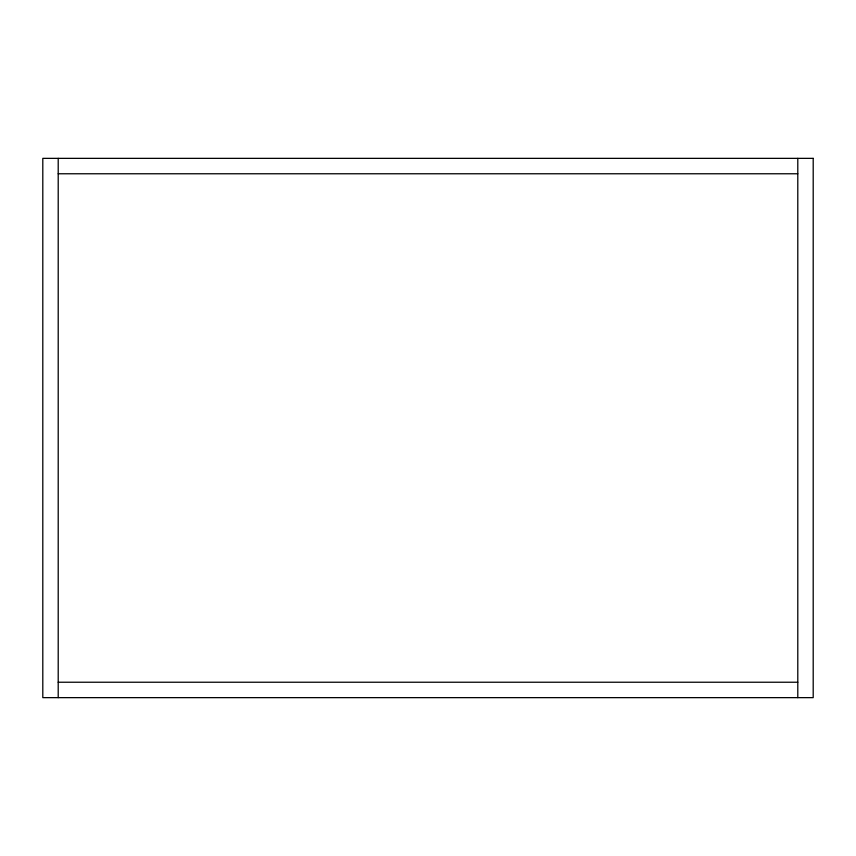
<?xml version="1.0" encoding="UTF-8"?>
<svg xmlns="http://www.w3.org/2000/svg" width="856" height="856" viewBox="0 0 856 856"><rect width="100%" height="100%" fill="white"/><g stroke="black" fill="none" stroke-linecap="round" stroke-linejoin="round"><path stroke-width="1.28" d="M58.208 173.768L797.792 173.768M58.208 682.232L797.792 682.232M797.792 158.36L797.792 697.64M58.208 158.36L58.208 697.64M813.2 158.36L42.8 158.36L42.8 697.64L813.2 697.64L813.2 158.36"/></g></svg>
